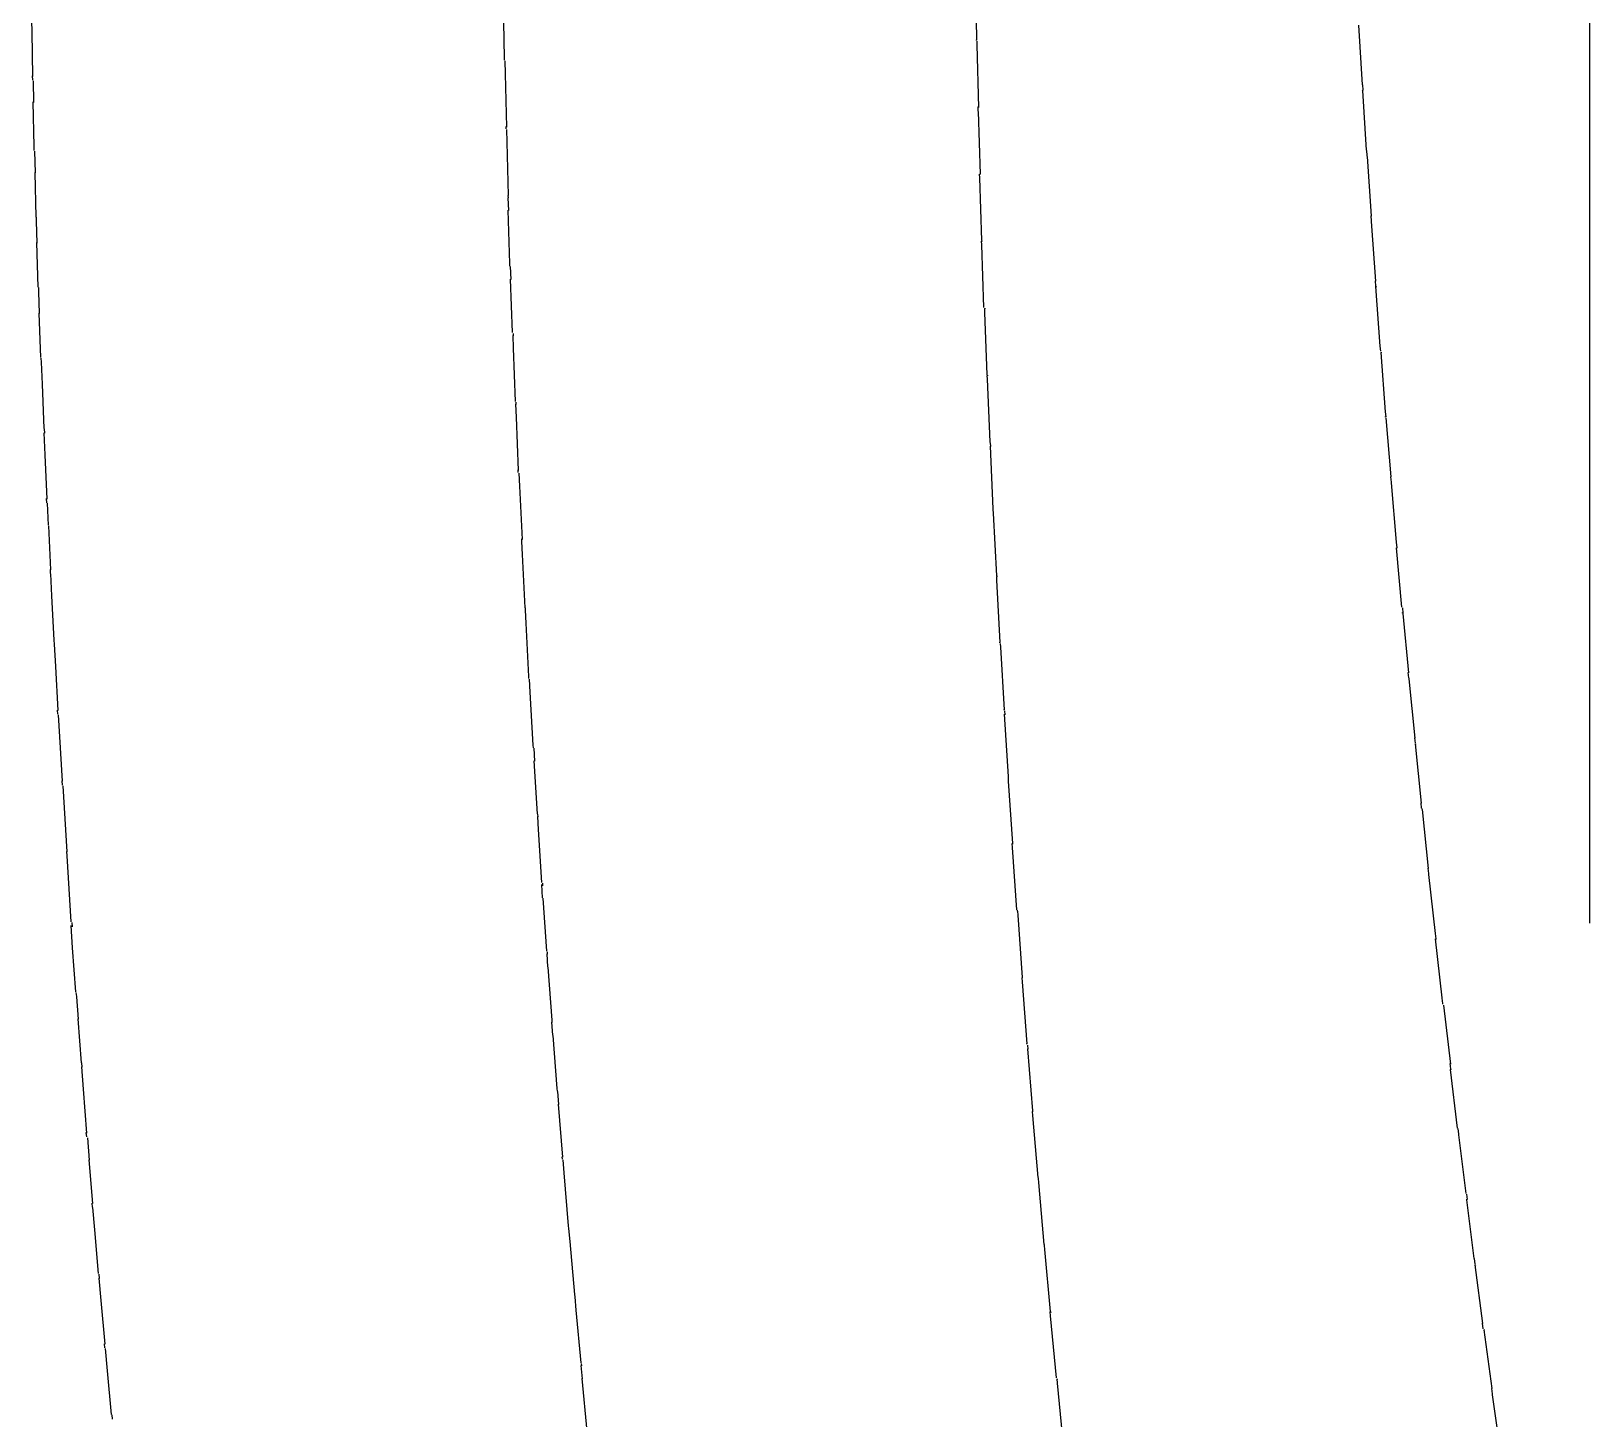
# Model space of a CAD drawing. Header units: feet. Extents: x 9681 to 12164, y 9191 to 13159.
# Drawn here: x 10537.92 to 10551.12, y 11936.37 to 11948.12 of the extents above; entities that cross this region are included whole.
import ezdxf

# ---------------------------------------------------------------- set-up
doc = ezdxf.new("R2010")
doc.units = ezdxf.units.FT
doc.header["$MEASUREMENT"] = 0
doc.linetypes.add('DASHED', pattern=[0.75, 0.5, -0.25])
doc.layers.add('CREEKCONT-MNR', color=3, linetype='Continuous')
doc.layers.add('GRID', color=254, linetype='DASHED')

msp = doc.modelspace()

# ---------------------------------------------------------------- linework, layer by layer
at = {"layer": 'CREEKCONT-MNR', "color": 5, "extrusion": (0.999789, 0.020565, 0)}
for points, elevation in [([(11728.639, 786), (11729.169, 786)], 10789.407), ([(11728.874, 788), (11729.059, 788)], 10781.408), ([(11728.497, 788), (11728.874, 788)], 10781.408)]:
    msp.add_lwpolyline(points, dxfattribs=dict(at, elevation=elevation))
at = {"layer": 'CREEKCONT-MNR', "color": 5}
for points, elevation in [([(10541.925, 11947.893), (10541.916, 11948.346)], 787), ([(10549.158, 11948.169), (10549.188, 11947.664)], 786), ([(10541.926, 11947.872), (10541.925, 11947.893)], 787), ([(10537.929, 11947.704), (10537.928, 11947.74)], 788), ([(10549.191, 11947.615), (10549.223, 11947.11)], 786), ([(10537.943, 11947.143), (10537.934, 11947.519)], 788), ([(10545.937, 11947.441), (10545.936, 11947.472)], 786), ([(10537.96, 11946.545), (10537.95, 11946.922)], 788), ([(10541.961, 11946.599), (10541.957, 11946.707)], 787), ([(10537.968, 11946.324), (10537.962, 11946.509)], 788), ([(10549.26, 11946.556), (10549.264, 11946.513)], 786), ([(10549.264, 11946.513), (10549.264, 11946.507)], 786), ([(10549.264, 11946.507), (10549.3, 11946.003)], 786), ([(10545.97, 11946.338), (10545.97, 11946.344)], 786), ([(10541.98, 11946.016), (10541.976, 11946.125)], 787), ([(10537.982, 11945.912), (10537.98, 11945.948)], 788), ([(10537.988, 11945.727), (10537.982, 11945.912)], 788), ([(10542.019, 11944.982), (10542.001, 11945.434)], 787), ([(10538.004, 11945.315), (10538.002, 11945.351)], 788), ([(10538.011, 11945.129), (10538.004, 11945.315)], 788), ([(10549.345, 11945.399), (10549.384, 11944.896)], 786), ([(10546.037, 11944.642), (10546.014, 11945.171)], 786), ([(10549.384, 11944.896), (10549.388, 11944.852)], 786), ([(10546.038, 11944.636), (10546.037, 11944.642)], 786), ([(10546.064, 11944.075), (10546.039, 11944.604)], 786), ([(10549.434, 11944.299), (10549.434, 11944.293)], 786), ([(10538.063, 11943.935), (10538.054, 11944.121)], 788), ([(10546.064, 11944.069), (10546.064, 11944.075)], 786), ([(10546.066, 11944.036), (10546.064, 11944.069)], 786), ([(10546.093, 11943.508), (10546.066, 11944.036)], 786), ([(10549.477, 11943.79), (10549.481, 11943.746)], 786), ([(10549.481, 11943.746), (10549.482, 11943.74)], 786), ([(10546.095, 11943.469), (10546.093, 11943.502)], 786), ([(10538.111, 11942.963), (10538.092, 11943.337)], 788), ([(10542.103, 11943.215), (10542.102, 11943.236)], 787), ([(10542.109, 11943.105), (10542.103, 11943.215)], 787), ([(10549.532, 11943.187), (10549.579, 11942.685)], 786), ([(10538.114, 11942.927), (10538.111, 11942.963)], 788), ([(10538.124, 11942.74), (10538.114, 11942.927)], 788), ([(10538.144, 11942.367), (10538.124, 11942.74)], 788), ([(10546.192, 11941.808), (10546.159, 11942.335)], 786), ([(10542.204, 11941.491), (10542.176, 11941.941)], 787), ([(10546.192, 11941.801), (10546.192, 11941.808)], 786), ([(10546.229, 11941.241), (10546.194, 11941.768)], 786), ([(10542.213, 11941.359), (10542.206, 11941.469)], 787), ([(10549.693, 11941.536), (10549.693, 11941.53)], 786), ([(10546.229, 11941.235), (10546.229, 11941.241)], 786), ([(10538.22, 11941.137), (10538.217, 11941.173)], 788), ([(10538.232, 11940.949), (10538.22, 11941.137)], 788), ([(10549.751, 11940.985), (10549.751, 11940.978)], 786), ([(10549.751, 11940.978), (10549.806, 11940.478)], 786), ([(10542.283, 11940.328), (10542.252, 11940.777)], 787), ([(10546.269, 11940.668), (10546.268, 11940.675)], 786), ([(10549.806, 11940.478), (10549.811, 11940.433)], 786), ([(10549.811, 11940.433), (10549.811, 11940.426)], 786), ([(10542.293, 11940.195), (10542.285, 11940.306)], 787), ([(10546.31, 11940.102), (10546.31, 11940.108)], 786), ([(10538.302, 11939.944), (10538.298, 11939.98)], 788), ([(10538.343, 11939.384), (10538.315, 11939.756)], 788), ([(10542.371, 11939.165), (10542.337, 11939.614)], 787), ([(10546.399, 11938.976), (10546.357, 11939.501)], 786), ([(10538.36, 11939.159), (10538.346, 11939.348)], 788), ([(10549.937, 11939.331), (10549.938, 11939.324)], 786), ([(10538.389, 11938.788), (10538.36, 11939.159)], 788), ([(10542.373, 11939.144), (10542.371, 11939.165)], 787), ([(10542.418, 11938.584), (10542.382, 11939.032)], 787), ([(10546.4, 11938.969), (10546.399, 11938.976)], 786), ([(10549.998, 11938.826), (10550.003, 11938.78)], 786), ([(10550.003, 11938.78), (10550.004, 11938.773)], 786), ([(10538.438, 11938.192), (10538.408, 11938.563)], 788), ([(10542.43, 11938.451), (10542.421, 11938.562)], 787), ([(10542.468, 11938.003), (10542.43, 11938.451)], 787), ([(10546.448, 11938.403), (10546.447, 11938.41)], 786), ([(10550.072, 11938.229), (10550.072, 11938.223)], 786), ([(10542.47, 11937.981), (10542.468, 11938.003)], 787), ([(10542.48, 11937.87), (10542.47, 11937.981)], 787), ([(10546.498, 11937.837), (10546.497, 11937.844)], 786), ([(10546.549, 11937.278), (10546.501, 11937.802)], 786), ([(10550.136, 11937.726), (10550.142, 11937.679)], 786), ([(10550.143, 11937.673), (10550.208, 11937.176)], 786), ([(10538.542, 11937.001), (10538.509, 11937.371)], 788), ([(10542.522, 11937.401), (10542.519, 11937.422)], 787), ([(10542.532, 11937.289), (10542.522, 11937.401)], 787), ([(10542.586, 11936.708), (10542.575, 11936.82)], 787), ([(10546.608, 11936.671), (10546.604, 11936.706)], 786), ([(10546.66, 11936.147), (10546.608, 11936.671)], 786), ([(10550.29, 11936.573), (10550.359, 11936.078)], 786)]:
    msp.add_lwpolyline(points, dxfattribs=dict(at, elevation=elevation))
at = {"layer": 'CREEKCONT-MNR', "color": 5, "extrusion": (0.999196, 0.040098, 0), "elevation": 11016.534}
msp.add_lwpolyline([(11515.559, 786), (11515.565, 786)], dxfattribs=at)
at = {"layer": 'CREEKCONT-MNR', "color": 5, "extrusion": (0.999705, 0.024306, 0)}
for points, elevation in [([(11688.145, 786), (11688.176, 786)], 10833.221), ([(11687.614, 786), (11688.145, 786)], 10833.221), ([(11687.997, 787), (11688.105, 787)], 10829.221), ([(11687.85, 788), (11688.034, 788)], 10825.222), ([(11687.544, 787), (11687.997, 787)], 10829.221)]:
    msp.add_lwpolyline(points, dxfattribs=dict(at, elevation=elevation))
at = {"layer": 'CREEKCONT-MNR', "color": 5, "extrusion": (0.997909, 0.064629, 0), "elevation": 11299.301}
msp.add_lwpolyline([(11240.901, 786), (11240.858, 786)], dxfattribs=at)
at = {"layer": 'CREEKCONT-MNR', "color": 5, "extrusion": (0.999039, 0.043837, 0)}
for points, elevation in [([(11473.692, 786), (11473.686, 786)], 11062.796), ([(11473.686, 786), (11473.692, 786)], 11059.538), ([(11473.679, 787), (11473.7, 787)], 11055.538), ([(11473.671, 788), (11473.707, 788)], 11051.538)]:
    msp.add_lwpolyline(points, dxfattribs=dict(at, elevation=elevation))
at = {"layer": 'CREEKCONT-MNR', "color": 5, "extrusion": (0.999607, 0.028047, 0)}
for points, elevation in [([(11646.426, 786), (11646.956, 786)], 10876.881), ([(11646.809, 787), (11646.917, 787)], 10872.882), ([(11646.356, 787), (11646.809, 787)], 10872.882), ([(11646.661, 788), (11646.846, 788)], 10868.882)]:
    msp.add_lwpolyline(points, dxfattribs=dict(at, elevation=elevation))
at = {"layer": 'CREEKCONT-MNR', "color": 5, "extrusion": (0.99766, 0.068368, 0), "elevation": 11341.341}
msp.add_lwpolyline([(11197.926, 786), (11197.883, 786)], dxfattribs=at)
at = {"layer": 'CREEKCONT-MNR', "color": 5, "extrusion": (0.998868, 0.047575, 0)}
for points, elevation in [([(11431.659, 786), (11431.653, 786)], 11105.663), ([(11431.653, 786), (11431.659, 786)], 11102.385), ([(11431.646, 787), (11431.667, 787)], 11098.385), ([(11431.638, 788), (11431.674, 788)], 11094.385)]:
    msp.add_lwpolyline(points, dxfattribs=dict(at, elevation=elevation))
at = {"layer": 'CREEKCONT-MNR', "color": 5, "extrusion": (0.997747, 0.067083, 0), "elevation": 11326.912}
msp.add_lwpolyline([(11212.471, 786), (11211.965, 786)], dxfattribs=at)
at = {"layer": 'CREEKCONT-MNR', "color": 5, "extrusion": (0.999495, 0.031788, 0)}
for points, elevation in [([(11605.605, 786), (11605.637, 786)], 10920.387), ([(11605.075, 786), (11605.605, 786)], 10920.387), ([(11605.005, 787), (11605.457, 787)], 10916.387), ([(11604.934, 788), (11605.31, 788)], 10912.388)]:
    msp.add_lwpolyline(points, dxfattribs=dict(at, elevation=elevation))
at = {"layer": 'CREEKCONT-MNR', "color": 5, "extrusion": (0.999369, 0.035528, 0)}
for points, elevation in [([(11564.091, 786), (11564.123, 786)], 10963.737), ([(11563.561, 786), (11564.091, 786)], 10963.737), ([(11563.491, 787), (11563.943, 787)], 10959.738), ([(11563.42, 788), (11563.796, 788)], 10955.739)]:
    msp.add_lwpolyline(points, dxfattribs=dict(at, elevation=elevation))
at = {"layer": 'CREEKCONT-MNR', "color": 5, "extrusion": (0.998683, 0.051313, 0), "elevation": 11141.074}
msp.add_lwpolyline([(11389.452, 787), (11389.473, 787)], dxfattribs=at)
at = {"layer": 'CREEKCONT-MNR', "color": 5, "extrusion": (0.99712, 0.075843, 0), "elevation": 11424.935}
msp.add_lwpolyline([(11111.506, 786), (11111.462, 786)], dxfattribs=at)
at = {"layer": 'CREEKCONT-MNR', "color": 5, "extrusion": (0.998484, 0.055049, 0)}
for points, elevation in [([(11347.113, 786), (11347.107, 786)], 11190.923), ([(11347.107, 786), (11347.113, 786)], 11187.606), ([(11347.099, 787), (11347.12, 787)], 11183.606)]:
    msp.add_lwpolyline(points, dxfattribs=dict(at, elevation=elevation))
at = {"layer": 'CREEKCONT-MNR', "color": 5, "extrusion": (0.997217, 0.074549, 0), "elevation": 11410.504}
msp.add_lwpolyline([(11126.275, 786), (11125.769, 786)], dxfattribs=at)
at = {"layer": 'CREEKCONT-MNR', "color": 5, "extrusion": (0.999229, 0.039267, 0)}
for points, elevation in [([(11522.415, 786), (11522.447, 786)], 11006.932), ([(11521.886, 786), (11522.415, 786)], 11006.932), ([(11522.268, 787), (11522.377, 787)], 11002.933), ([(11521.744, 788), (11522.12, 788)], 10998.934)]:
    msp.add_lwpolyline(points, dxfattribs=dict(at, elevation=elevation))
at = {"layer": 'CREEKCONT-MNR', "color": 5, "extrusion": (0.996829, 0.079579, 0), "elevation": 11466.489}
msp.add_lwpolyline([(11068.062, 786), (11068.018, 786)], dxfattribs=at)
at = {"layer": 'CREEKCONT-MNR', "color": 5, "extrusion": (0.998271, 0.058785, 0)}
for points, elevation in [([(11304.601, 786), (11304.595, 786)], 11233.316), ([(11304.595, 786), (11304.601, 786)], 11229.978), ([(11304.587, 787), (11304.609, 787)], 11225.978), ([(11304.58, 788), (11304.616, 788)], 11221.978)]:
    msp.add_lwpolyline(points, dxfattribs=dict(at, elevation=elevation))
at = {"layer": 'CREEKCONT-MNR', "color": 5, "extrusion": (0.999075, 0.043006, 0)}
for points, elevation in [([(11480.578, 786), (11480.61, 786)], 11049.971), ([(11480.43, 787), (11480.539, 787)], 11045.972), ([(11479.978, 787), (11480.43, 787)], 11045.972), ([(11480.282, 788), (11480.469, 788)], 11041.972), ([(11479.907, 788), (11480.282, 788)], 11041.972)]:
    msp.add_lwpolyline(points, dxfattribs=dict(at, elevation=elevation))
at = {"layer": 'CREEKCONT-MNR', "color": 5, "extrusion": (0.998044, 0.062521, 0)}
for points, elevation in [([(11261.931, 786), (11261.925, 786)], 11275.548), ([(11261.917, 787), (11261.938, 787)], 11268.191), ([(11261.91, 788), (11261.946, 788)], 11264.191)]:
    msp.add_lwpolyline(points, dxfattribs=dict(at, elevation=elevation))
at = {"layer": 'CREEKCONT-MNR', "color": 5, "extrusion": (0.996632, 0.08201, 0), "elevation": 11493.449}
msp.add_lwpolyline([(11039.455, 786), (11038.951, 786)], dxfattribs=at)
at = {"layer": 'CREEKCONT-MNR', "color": 5, "extrusion": (0.998907, 0.046744, 0)}
for points, elevation in [([(11438.58, 786), (11438.612, 786)], 11092.853), ([(11438.432, 787), (11438.542, 787)], 11088.854), ([(11437.98, 787), (11438.432, 787)], 11088.854), ([(11437.91, 788), (11438.284, 788)], 11084.854)]:
    msp.add_lwpolyline(points, dxfattribs=dict(at, elevation=elevation))
at = {"layer": 'CREEKCONT-MNR', "color": 5, "extrusion": (0.996204, 0.087047, 0), "elevation": 11549.105}
msp.add_lwpolyline([(10980.71, 786), (10980.665, 786)], dxfattribs=at)
at = {"layer": 'CREEKCONT-MNR', "color": 5, "extrusion": (0.996318, 0.085739, 0), "elevation": 11534.677}
msp.add_lwpolyline([(10995.814, 786), (10995.309, 786)], dxfattribs=at)
at = {"layer": 'CREEKCONT-MNR', "color": 5, "extrusion": (0.997803, 0.066255, 0)}
for points, elevation in [([(11219.089, 787), (11219.111, 787)], 11310.244), ([(11219.082, 788), (11219.118, 788)], 11306.244)]:
    msp.add_lwpolyline(points, dxfattribs=dict(at, elevation=elevation))
at = {"layer": 'CREEKCONT-MNR', "color": 5, "extrusion": (0.998725, 0.050482, 0)}
for points, elevation in [([(11396.274, 787), (11396.384, 787)], 11131.578), ([(11395.822, 787), (11396.274, 787)], 11131.578), ([(11396.126, 788), (11396.313, 788)], 11127.579)]:
    msp.add_lwpolyline(points, dxfattribs=dict(at, elevation=elevation))
at = {"layer": 'CREEKCONT-MNR', "color": 5, "extrusion": (0.99599, 0.089467, 0), "elevation": 11575.741}
msp.add_lwpolyline([(10952.018, 786), (10951.514, 786)], dxfattribs=at)
at = {"layer": 'CREEKCONT-MNR', "color": 5, "extrusion": (0.997548, 0.069988, 0), "elevation": 11356.137}
msp.add_lwpolyline([(11176.112, 786), (11176.118, 786)], dxfattribs=at)
at = {"layer": 'CREEKCONT-MNR', "color": 5, "extrusion": (0.998529, 0.054219, 0)}
for points, elevation in [([(11353.575, 786), (11354.104, 786)], 11178.144), ([(11353.505, 787), (11353.956, 787)], 11174.144)]:
    msp.add_lwpolyline(points, dxfattribs=dict(at, elevation=elevation))
at = {"layer": 'CREEKCONT-MNR', "color": 5, "extrusion": (0.995524, 0.09451, 0), "elevation": 11631.063}
msp.add_lwpolyline([(10892.742, 786), (10892.697, 786)], dxfattribs=at)
at = {"layer": 'CREEKCONT-MNR', "color": 5, "extrusion": (0.997279, 0.073721, 0)}
for points, elevation in [([(11132.977, 786), (11132.971, 786)], 11401.285), ([(11132.971, 786), (11132.977, 786)], 11397.868), ([(11132.963, 787), (11132.984, 787)], 11393.868), ([(11132.956, 788), (11132.992, 788)], 11389.868)]:
    msp.add_lwpolyline(points, dxfattribs=dict(at, elevation=elevation))
at = {"layer": 'CREEKCONT-MNR', "color": 5, "extrusion": (0.998319, 0.057955, 0)}
for points, elevation in [([(11311.627, 786), (11311.66, 786)], 11220.552), ([(11311.098, 786), (11311.627, 786)], 11220.552), ([(11311.479, 787), (11311.589, 787)], 11216.552), ([(11311.028, 787), (11311.479, 787)], 11216.552), ([(11311.331, 788), (11311.519, 788)], 11212.553), ([(11310.957, 788), (11311.331, 788)], 11212.553)]:
    msp.add_lwpolyline(points, dxfattribs=dict(at, elevation=elevation))
at = {"layer": 'CREEKCONT-MNR', "color": 5, "extrusion": (0.995163, 0.09824, 0), "elevation": 11671.794}
msp.add_lwpolyline([(10848.529, 786), (10848.484, 786)], dxfattribs=at)
at = {"layer": 'CREEKCONT-MNR', "color": 5, "extrusion": (0.996996, 0.077452, 0)}
for points, elevation in [([(11089.68, 786), (11089.673, 786)], 11442.874), ([(11089.673, 786), (11089.68, 786)], 11439.438), ([(11089.666, 787), (11089.687, 787)], 11435.438), ([(11089.658, 788), (11089.695, 788)], 11431.438)]:
    msp.add_lwpolyline(points, dxfattribs=dict(at, elevation=elevation))
at = {"layer": 'CREEKCONT-MNR', "color": 5, "extrusion": (0.995292, 0.096918, 0), "elevation": 11657.377}
msp.add_lwpolyline([(10863.967, 786), (10863.464, 786)], dxfattribs=at)
at = {"layer": 'CREEKCONT-MNR', "color": 5, "extrusion": (0.998095, 0.06169, 0)}
for points, elevation in [([(11268.992, 786), (11269.025, 786)], 11262.8), ([(11268.844, 787), (11268.954, 787)], 11258.801), ([(11268.696, 788), (11268.883, 788)], 11254.801), ([(11268.322, 788), (11268.696, 788)], 11254.801)]:
    msp.add_lwpolyline(points, dxfattribs=dict(at, elevation=elevation))
at = {"layer": 'CREEKCONT-MNR', "color": 5, "extrusion": (0.994788, 0.101968, 0), "elevation": 11712.358}
msp.add_lwpolyline([(10804.164, 786), (10804.119, 786)], dxfattribs=at)
at = {"layer": 'CREEKCONT-MNR', "color": 5, "extrusion": (0.996699, 0.081182, 0)}
for points, elevation in [([(11046.227, 786), (11046.221, 786)], 11484.301), ([(11046.213, 787), (11046.235, 787)], 11476.845)]:
    msp.add_lwpolyline(points, dxfattribs=dict(at, elevation=elevation))
at = {"layer": 'CREEKCONT-MNR', "color": 5, "extrusion": (0.994923, 0.100642, 0), "elevation": 11697.947}
msp.add_lwpolyline([(10819.714, 786), (10819.21, 786)], dxfattribs=at)
at = {"layer": 'CREEKCONT-MNR', "color": 5, "extrusion": (0.997857, 0.065425, 0)}
for points, elevation in [([(11226.198, 786), (11226.232, 786)], 11304.889), ([(11225.6, 787), (11226.05, 787)], 11300.889), ([(11225.529, 788), (11225.902, 788)], 11296.89)]:
    msp.add_lwpolyline(points, dxfattribs=dict(at, elevation=elevation))
at = {"layer": 'CREEKCONT-MNR', "color": 5, "extrusion": (0.994399, 0.105695, 0), "elevation": 11752.756}
msp.add_lwpolyline([(10759.647, 786), (10759.602, 786)], dxfattribs=at)
at = {"layer": 'CREEKCONT-MNR', "color": 5, "extrusion": (0.994539, 0.104364, 0), "elevation": 11738.351}
msp.add_lwpolyline([(10775.308, 786), (10774.806, 786)], dxfattribs=at)
at = {"layer": 'CREEKCONT-MNR', "color": 5, "extrusion": (0.997606, 0.069159, 0)}
for points, elevation in [([(11183.248, 786), (11183.282, 786)], 11346.817), ([(11182.72, 786), (11183.248, 786)], 11346.817), ([(11183.1, 787), (11183.211, 787)], 11342.818), ([(11182.952, 788), (11183.14, 788)], 11338.818), ([(11182.579, 788), (11182.952, 788)], 11338.818)]:
    msp.add_lwpolyline(points, dxfattribs=dict(at, elevation=elevation))
at = {"layer": 'CREEKCONT-MNR', "color": 5, "extrusion": (0.993996, 0.10942, 0), "elevation": 11792.987}
msp.add_lwpolyline([(10714.98, 786), (10714.934, 786)], dxfattribs=at)
at = {"layer": 'CREEKCONT-MNR', "color": 5, "extrusion": (0.996389, 0.084911, 0)}
for points, elevation in [([(11002.606, 787), (11002.627, 787)], 11518.089), ([(11002.598, 788), (11002.635, 788)], 11514.089)]:
    msp.add_lwpolyline(points, dxfattribs=dict(at, elevation=elevation))
at = {"layer": 'CREEKCONT-MNR', "color": 5, "extrusion": (0.99734, 0.072891, 0)}
for points, elevation in [([(11140.141, 786), (11140.175, 786)], 11388.584), ([(11139.613, 786), (11140.141, 786)], 11388.584), ([(11139.543, 787), (11139.993, 787)], 11384.585), ([(11139.845, 788), (11140.033, 788)], 11380.585)]:
    msp.add_lwpolyline(points, dxfattribs=dict(at, elevation=elevation))
at = {"layer": 'CREEKCONT-MNR', "color": 5, "extrusion": (0.99373, 0.111805, 0), "elevation": 11818.66}
msp.add_lwpolyline([(10686.046, 786), (10685.544, 786)], dxfattribs=at)
at = {"layer": 'CREEKCONT-MNR', "color": 5, "extrusion": (0.996064, 0.088639, 0), "elevation": 11559.17}
msp.add_lwpolyline([(10958.845, 787), (10958.866, 787)], dxfattribs=at)
at = {"layer": 'CREEKCONT-MNR', "color": 5, "extrusion": (0.99706, 0.076623, 0)}
for points, elevation in [([(11096.878, 786), (11096.912, 786)], 11430.19), ([(11096.35, 786), (11096.878, 786)], 11430.19), ([(11096.73, 787), (11096.841, 787)], 11426.19)]:
    msp.add_lwpolyline(points, dxfattribs=dict(at, elevation=elevation))
at = {"layer": 'CREEKCONT-MNR', "color": 5, "extrusion": (0.993148, 0.116866, 0), "elevation": 11872.943}
msp.add_lwpolyline([(10625.196, 786), (10625.15, 786)], dxfattribs=at)
at = {"layer": 'CREEKCONT-MNR', "color": 5, "extrusion": (0.995372, 0.096092, 0)}
for points, elevation in [([(10870.876, 786), (10870.87, 786)], 11648.375), ([(10870.87, 786), (10870.876, 786)], 11644.839), ([(10870.855, 788), (10870.891, 788)], 11636.839)]:
    msp.add_lwpolyline(points, dxfattribs=dict(at, elevation=elevation))
at = {"layer": 'CREEKCONT-MNR', "color": 5, "extrusion": (0.995725, 0.092366, 0)}
for points, elevation in [([(10914.93, 787), (10914.951, 787)], 11600.087), ([(10914.922, 788), (10914.959, 788)], 11596.087)]:
    msp.add_lwpolyline(points, dxfattribs=dict(at, elevation=elevation))
at = {"layer": 'CREEKCONT-MNR', "color": 5, "extrusion": (0.993305, 0.115522, 0), "elevation": 11858.563}
msp.add_lwpolyline([(10641.19, 786), (10640.688, 786)], dxfattribs=at)
at = {"layer": 'CREEKCONT-MNR', "color": 5, "extrusion": (0.996766, 0.080353, 0)}
for points, elevation in [([(11053.459, 786), (11053.494, 786)], 11471.633), ([(11053.311, 787), (11053.423, 787)], 11467.634), ([(11053.163, 788), (11053.352, 788)], 11463.634)]:
    msp.add_lwpolyline(points, dxfattribs=dict(at, elevation=elevation))
at = {"layer": 'CREEKCONT-MNR', "color": 5, "extrusion": (0.992703, 0.120586, 0), "elevation": 11912.668}
msp.add_lwpolyline([(10580.08, 786), (10580.034, 786)], dxfattribs=at)
at = {"layer": 'CREEKCONT-MNR', "color": 5, "extrusion": (0.992866, 0.119239, 0), "elevation": 11898.298}
msp.add_lwpolyline([(10596.185, 786), (10595.683, 786)], dxfattribs=at)
at = {"layer": 'CREEKCONT-MNR', "color": 5, "extrusion": (0.996459, 0.084083, 0)}
for points, elevation in [([(11009.886, 786), (11009.92, 786)], 11512.914), ([(11009.359, 786), (11009.886, 786)], 11512.914), ([(11009.59, 788), (11009.779, 788)], 11504.915), ([(11009.218, 788), (11009.59, 788)], 11504.915)]:
    msp.add_lwpolyline(points, dxfattribs=dict(at, elevation=elevation))
at = {"layer": 'CREEKCONT-MNR', "color": 5, "extrusion": (0.992412, 0.122953, 0), "elevation": 11937.865}
msp.add_lwpolyline([(10551.032, 786), (10550.531, 786)], dxfattribs=at)
at = {"layer": 'CREEKCONT-MNR', "color": 5, "extrusion": (0.995006, 0.099816, 0)}
for points, elevation in [([(10826.642, 787), (10826.664, 787)], 11681.426), ([(10826.635, 788), (10826.671, 788)], 11677.426)]:
    msp.add_lwpolyline(points, dxfattribs=dict(at, elevation=elevation))
at = {"layer": 'CREEKCONT-MNR', "color": 5, "extrusion": (0.996137, 0.087811, 0)}
for points, elevation in [([(10966.158, 786), (10966.193, 786)], 11554.031), ([(10965.632, 786), (10966.158, 786)], 11554.031), ([(10965.561, 787), (10966.01, 787)], 11550.032), ([(10965.862, 788), (10966.052, 788)], 11546.032)]:
    msp.add_lwpolyline(points, dxfattribs=dict(at, elevation=elevation))
at = {"layer": 'CREEKCONT-MNR', "color": 5, "extrusion": (0.991771, 0.128021, 0), "elevation": 11991.609}
msp.add_lwpolyline([(10489.405, 786), (10489.359, 786)], dxfattribs=at)
at = {"layer": 'CREEKCONT-MNR', "color": 5, "extrusion": (0.991945, 0.126666, 0), "elevation": 11977.262}
msp.add_lwpolyline([(10505.731, 786), (10505.23, 786)], dxfattribs=at)
at = {"layer": 'CREEKCONT-MNR', "color": 5, "extrusion": (0.995802, 0.091538, 0)}
for points, elevation in [([(10922.277, 786), (10922.312, 786)], 11594.984), ([(10921.68, 787), (10922.129, 787)], 11590.985), ([(10921.981, 788), (10922.171, 788)], 11586.986), ([(10921.609, 788), (10921.981, 788)], 11586.986)]:
    msp.add_lwpolyline(points, dxfattribs=dict(at, elevation=elevation))
at = {"layer": 'CREEKCONT-MNR', "color": 5, "extrusion": (0.993823, 0.110979, 0)}
for points, elevation in [([(10693.09, 786), (10693.083, 786)], 11809.806), ([(10693.083, 786), (10693.09, 786)], 11806.191), ([(10693.075, 787), (10693.097, 787)], 11802.191), ([(10693.068, 788), (10693.105, 788)], 11798.191)]:
    msp.add_lwpolyline(points, dxfattribs=dict(at, elevation=elevation))
at = {"layer": 'CREEKCONT-MNR', "color": 5, "extrusion": (0.994625, 0.103538, 0), "elevation": 11717.848}
msp.add_lwpolyline([(10782.263, 788), (10782.3, 788)], dxfattribs=at)
at = {"layer": 'CREEKCONT-MNR', "color": 5, "extrusion": (0.995452, 0.095264, 0)}
for points, elevation in [([(10878.243, 786), (10878.278, 786)], 11635.773), ([(10877.717, 786), (10878.243, 786)], 11635.773), ([(10877.646, 787), (10878.095, 787)], 11631.774)]:
    msp.add_lwpolyline(points, dxfattribs=dict(at, elevation=elevation))
at = {"layer": 'CREEKCONT-MNR', "color": 5, "extrusion": (0.990784, 0.13545, 0), "elevation": 12069.867}
msp.add_lwpolyline([(10398.142, 786), (10398.095, 786)], dxfattribs=at)
at = {"layer": 'CREEKCONT-MNR', "color": 5, "extrusion": (0.9934, 0.114697, 0)}
for points, elevation in [([(10648.267, 786), (10648.26, 786)], 11849.747), ([(10648.26, 786), (10648.267, 786)], 11846.111)]:
    msp.add_lwpolyline(points, dxfattribs=dict(at, elevation=elevation))
at = {"layer": 'CREEKCONT-MNR', "color": 5, "extrusion": (0.99097, 0.134086, 0), "elevation": 12055.547}
msp.add_lwpolyline([(10414.689, 786), (10414.188, 786)], dxfattribs=at)
at = {"layer": 'CREEKCONT-MNR', "color": 5, "extrusion": (0.994231, 0.10726, 0), "elevation": 11758.103}
msp.add_lwpolyline([(10737.741, 788), (10737.777, 788)], dxfattribs=at)
at = {"layer": 'CREEKCONT-MNR', "color": 5, "extrusion": (0.99027, 0.139161, 0), "elevation": 12108.739}
msp.add_lwpolyline([(10352.292, 786), (10352.245, 786)], dxfattribs=at)
at = {"layer": 'CREEKCONT-MNR', "color": 5, "extrusion": (0.992964, 0.118414, 0), "elevation": 11889.519}
msp.add_lwpolyline([(10603.295, 786), (10603.289, 786)], dxfattribs=at)
at = {"layer": 'GRID', "color": 253, "linetype": 'DASHED', "ltscale": 25}
msp.add_line((10551.116, 9503.065), (10551.116, 13094.214), dxfattribs=at)

doc.saveas('drawing.dxf')
